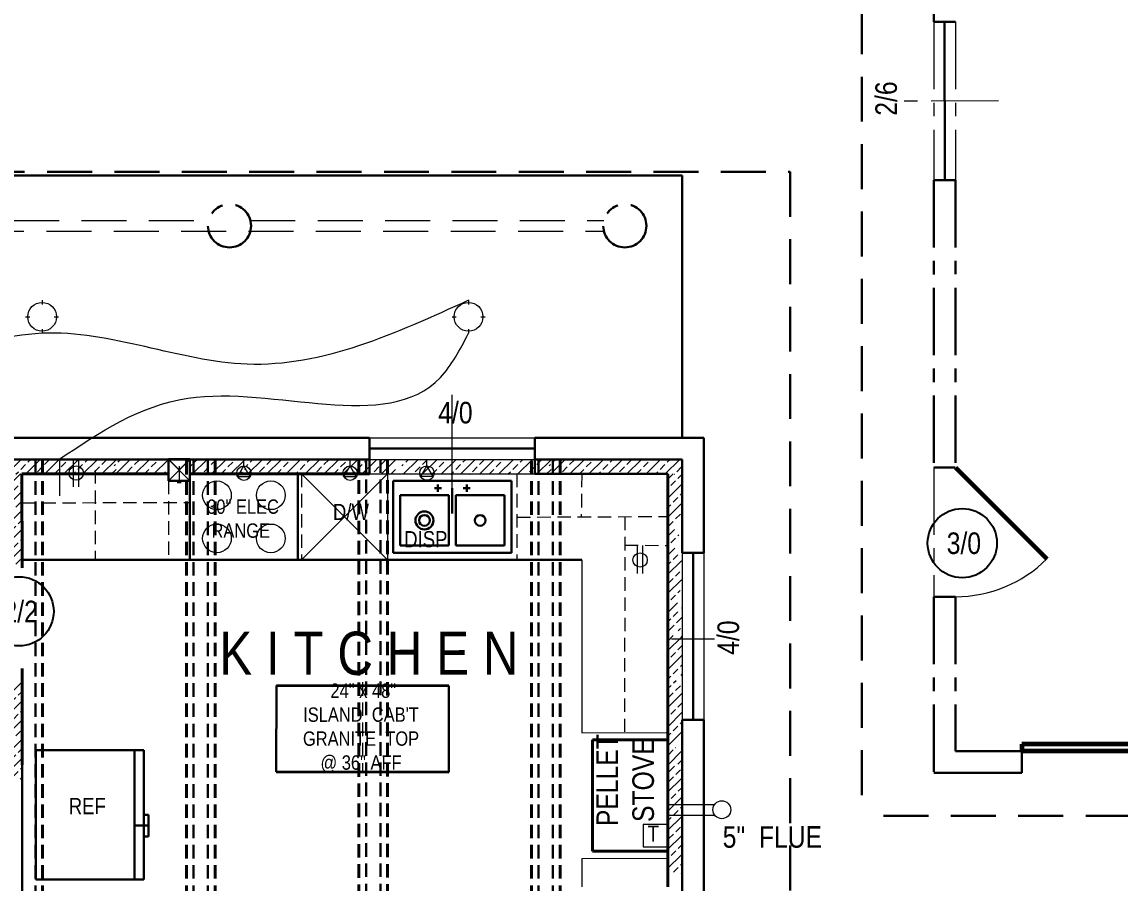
# Model space of a CAD drawing. Header units: inches. Extents: x -298 to 15350, y -6 to 2913.
# Drawn here: x 4850.3 to 5155.8, y 1449.2 to 1688.9 of the extents above; entities that cross this region are included whole.
import ezdxf

# ---------------------------------------------------------------- set-up
doc = ezdxf.new("R2010")
doc.units = ezdxf.units.IN
doc.header["$MEASUREMENT"] = 0
doc.linetypes.add('CENTER', pattern=[2, 1.25, -0.25, 0.25, -0.25])
doc.linetypes.add('HIDDEN', pattern=[0.375, 0.25, -0.125])
for name, color, linetype, lineweight in [('APPLIANCES', 7, 'Continuous', 20), ('CABINETS', 36, 'HIDDEN', 25), ('COUNTERTOPS', 7, 'Continuous', 30), ('DOORS', 7, 'Continuous', 60), ('ELEC', 6, 'Continuous', 30), ('ELEC SYMBOLS', 7, 'Continuous', 20), ('FLOOR BEAMS', 18, 'Continuous', 30), ('PLUMBING', 3, 'Continuous', 20), ('ROOF', 7, 'HIDDEN', 30), ('STAIRS', 7, 'Continuous', 20), ('STOVE HEATING', 1, 'Continuous', 40), ('WALL FRAMING', 9, 'CENTER', 30), ('WALLS', 7, 'Continuous', 30), ('WINDOWS', 5, 'Continuous', 30)]:
    doc.layers.add(name, color=color, linetype=linetype, lineweight=lineweight)
doc.layers.add('TEXT', color=7, linetype='Continuous')
doc.layers.add('TEXT80', color=9, linetype='Continuous')
doc.styles.add('ARCHENT', font='technical.ttf', dxfattribs={"height": 6})

msp = doc.modelspace()

# ---------------------------------------------------------------- hatches: boundary and pattern name
at = {"layer": 'DOORS', "linetype": 'Continuous', "lineweight": 9, "ltscale": 25}
h = msp.add_hatch(dxfattribs=at)
h.set_pattern_fill('ANSI33', color=0, scale=15, style=0)
h.set_pattern_definition([(45, (-100.0483, 302.8463), (-2.6516504, 2.6516504), []), (45, (-97.3967, 302.8463), (-2.6516504, 2.6516504), [1.875, -0.9375])])
h.paths.add_polyline_path([(4876.96889, 1566.00316), (4834.96889, 1566.00316), (4834.96889, 1563.00316), (4876.96889, 1563.00316)])
h.paths.add_polyline_path([(4876.96889, 1567.15654), (4834.96889, 1567.15654), (4834.96889, 1566.00316), (4876.96889, 1566.00316)])
h = msp.add_hatch(dxfattribs=at)
h.set_pattern_fill('ANSI33', color=0, scale=15, style=0)
h.set_pattern_definition([(45, (-59.0797, 302.8463), (-2.6516504, 2.6516504), []), (45, (-56.428, 302.8463), (-2.6516504, 2.6516504), [1.875, -0.9375])])
h.paths.add_polyline_path([(4891.01735, 1566.00316), (4891.01735, 1567.15654), (4875.93752, 1567.15654), (4875.93752, 1566.00316)])
h.paths.add_polyline_path([(4891.01735, 1563.00316), (4891.01735, 1566.00316), (4875.93752, 1566.00316), (4875.93752, 1563.00316)])
h = msp.add_hatch(dxfattribs=at)
h.set_pattern_fill('ANSI33', color=0, scale=15, style=0)
h.set_pattern_definition([(45, (-37.7327, 302.8463), (-2.6516504, 2.6516504), []), (45, (-35.081, 302.8463), (-2.6516504, 2.6516504), [1.875, -0.9375])])
h.paths.add_polyline_path([(4912.36434, 1566.00316), (4912.36434, 1567.15654), (4897.28451, 1567.15654), (4897.28451, 1566.00316)])
h.paths.add_polyline_path([(4912.36434, 1563.00316), (4912.36434, 1566.00316), (4897.28451, 1566.00316), (4897.28451, 1563.00316)])
h = msp.add_hatch(dxfattribs=at)
h.set_pattern_fill('ANSI33', color=0, scale=15, style=0)
h.set_pattern_definition([(45, (-22.2898, 302.8463), (-2.6516504, 2.6516504), []), (45, (-19.638, 302.8463), (-2.6516504, 2.6516504), [1.875, -0.9375])])
h.paths.add_polyline_path([(4954.72743, 1566.00316), (4912.72743, 1566.00316), (4912.72743, 1563.00316), (4954.72743, 1563.00316)])
h.paths.add_polyline_path([(4954.72743, 1567.15654), (4912.72743, 1567.15654), (4912.72743, 1566.00316), (4954.72743, 1566.00316)])
h = msp.add_hatch(dxfattribs=at)
h.set_pattern_fill('ANSI33', color=0, scale=15, style=0)
h.set_pattern_definition([(45, (21, 302.8463), (-2.6516504, 2.6516504), []), (45, (23.6515, 302.8463), (-2.6516504, 2.6516504), [1.875, -0.9375])])
h.paths.add_polyline_path([(4998.01706, 1566.00316), (4956.01706, 1566.00316), (4956.01706, 1563.00316), (4998.01706, 1563.00316)])
h.paths.add_polyline_path([(4998.01706, 1567.15654), (4956.01706, 1567.15654), (4956.01706, 1566.00316), (4998.01706, 1566.00316)])
h = msp.add_hatch(dxfattribs=at)
h.set_pattern_fill('ANSI33', color=0, scale=15, style=0)
h.set_pattern_definition([(45, (61.9685, 302.8463), (-2.6516504, 2.6516504), []), (45, (64.62, 302.8463), (-2.6516504, 2.6516504), [1.875, -0.9375])])
h.paths.add_polyline_path([(5034.01724, 1563.00316), (5034.01724, 1566.00316), (4996.98569, 1566.00316), (4996.98569, 1563.00316)])
h.paths.add_polyline_path([(5034.01724, 1566.00316), (5034.01724, 1567.15654), (4996.98569, 1567.15654), (4996.98569, 1566.00316)])
h = msp.add_hatch(dxfattribs=at)
h.set_pattern_fill('ANSI33', color=0, scale=15, style=0)
h.set_pattern_definition([(45, (6e-07, -4), (-2.6516504, 2.6516504), []), (45, (2.6517, -4), (-2.6516504, 2.6516504), [1.875, -0.9375])])
h.paths.add_polyline_path([(4813.01734, 1502.65739), (4808.01563, 1502.65759), (4808.01563, 1478.1578), (4810.01734, 1478.15784), (4810.01734, 1496.65751), (4813.01735, 1496.65739)])
h.paths.add_polyline_path([(4806.01563, 1502.65767), (4804.01734, 1502.65775), (4804.01734, 1478.15772), (4806.01563, 1478.15776)])
h.paths.add_polyline_path([(4808.01563, 1502.65759), (4806.01563, 1502.65767), (4806.01563, 1478.15776), (4808.01563, 1478.1578)])
h.paths.add_polyline_path([(4848.01563, 1504.9232), (4844.26656, 1504.9232), (4844.26661, 1502.65614), (4841.01617, 1502.65627), (4841.01617, 1496.65627), (4844.26674, 1496.65614), (4844.26714, 1478.15973), (4848.01563, 1478.15994)])
h.paths.add_polyline_path([(4850.01563, 1504.9232), (4848.01563, 1504.9232), (4848.01563, 1478.15994), (4850.01563, 1478.16005)])
h.paths.add_polyline_path([(4844.26586, 1536.92333), (4850.27737, 1536.92333), (4850.26529, 1563.15655), (4844.26529, 1563.15654)])
h = msp.add_hatch(dxfattribs=at)
h.set_pattern_fill('ANSI33', color=0, scale=15, style=0)
h.set_pattern_definition([(45, (275.75, 8e-12), (-2.6516504, 2.6516504), []), (45, (278.4016, 8e-12), (-2.6516504, 2.6516504), [1.875, -0.9375])])
h.paths.add_polyline_path([(5033.76563, 1545.15629), (5033.76563, 1545.9392, -0.407485201), (5031.81167, 1547.93867), (5030.01723, 1547.93867), (5030.01723, 1527.23774), (5031.95762, 1527.23774, -0.299331351), (5033.76563, 1528.48721), (5033.76563, 1530.5119, -0.387451198), (5033.31167, 1531.00977, -0.387451198), (5033.76563, 1531.50765), (5033.76563, 1535.66677, -0.400784786), (5032.81167, 1536.66571, -0.400784786), (5033.76563, 1537.66465), (5033.76563, 1541.15735, -0.407485201), (5031.81167, 1543.15682, -0.407485201)])
h.paths.add_polyline_path([(5031.81167, 1526.48774, -0.096396118), (5031.95762, 1527.23774), (5030.01723, 1527.23774), (5030.01723, 1525.73774), (5031.95762, 1525.73774, -0.096396118)])
h.paths.add_polyline_path([(5033.76563, 1524.48827, -0.299331351), (5031.95762, 1525.73774), (5030.01723, 1525.73774), (5030.01723, 1523.15682), (5033.76563, 1523.15682)])
h.paths.add_polyline_path([(5033.76563, 1527.23774), (5031.95762, 1527.23774, 0.096396118), (5031.81167, 1526.48774, 0.096396118), (5031.95762, 1525.73774), (5033.76563, 1525.73774)])
h.paths.add_polyline_path([(5033.76563, 1515.95627), (5030.01723, 1515.95627), (5030.01723, 1495.94713), (5033.76563, 1497.10432), (5033.76563, 1505.89285, -0.776153299), (5031.88875, 1506.37356, -0.776153299), (5033.76563, 1506.85428)])
h.paths.add_polyline_path([(5031.82206, 1508.20686, -1), (5030.82206, 1508.20686, -1)], flags=16)
h.paths.add_polyline_path([(5031.82206, 1504.47838, -1), (5030.82206, 1504.47838, -1)], flags=16)
h.paths.add_polyline_path([(5033.76563, 1497.10432), (5030.01723, 1495.94713), (5030.01723, 1482.15682), (5033.76563, 1482.15689), (5033.76563, 1486.15687, -0.41115692), (5031.78652, 1488.15676, -0.41115692), (5033.76563, 1490.15665)])
h.paths.add_polyline_path([(5033.75928, 1523.15682), (5030.01723, 1523.15682), (5030.01723, 1515.95627), (5033.75928, 1515.95627)])
h.paths.add_polyline_path([(5030.89243, 1519.66022, -1), (5032.89243, 1519.66022, -1)], flags=16)
h.paths.add_polyline_path([(5032.39243, 1517.76503, -1), (5031.39243, 1517.76503, -1)], flags=16)
h.paths.add_polyline_path([(5031.39243, 1521.49351, -1), (5032.39243, 1521.49351, -1)], flags=16)
edge = h.paths.add_edge_path()
edge.add_line((5034.01724, 1549.92807), (5034.01724, 1563.15655))
edge.add_line((5034.01724, 1563.15655), (5030.01723, 1563.15654))
edge.add_line((5030.01723, 1563.15654), (5030.01723, 1547.93867))
edge.add_line((5030.01723, 1547.93867), (5031.81167, 1547.93867))
edge.add_arc((5033.81167, 1547.93867), 2, 84.1005934, 180, ccw=False)
edge = h.paths.add_edge_path()
edge.add_line((5034.01217, 1490.14399), (5034.01724, 1494.65682))
edge.add_line((5034.01724, 1494.65682), (5034.01724, 1524.49833))
edge.add_arc((5033.81167, 1526.48774), 2, 268.6806738, 275.8994066, ccw=False)
edge.add_line((5033.76563, 1524.48827), (5033.76563, 1506.85428))
edge.add_arc((5032.88875, 1506.37356), 1, -28.7322216, 28.7322216, ccw=False)
edge.add_line((5033.76563, 1505.89285), (5033.76563, 1490.15665))
edge.add_arc((5033.78652, 1488.15676), 2, 83.5217565, 90.598586, ccw=False)
h.paths.add_polyline_path([(5034.01724, 1525.73774), (5034.01724, 1527.23774), (5033.76563, 1527.23774), (5033.76563, 1525.73774)])
edge = h.paths.add_edge_path()
edge.add_line((5034.0032, 1482.1569), (5034.00771, 1486.16903))
edge.add_arc((5033.78652, 1488.15676), 2, 269.401414, 276.3495671, ccw=False)
edge.add_line((5033.76563, 1486.15687), (5033.76563, 1482.15689))
edge.add_line((5033.76563, 1482.15689), (5034.0032, 1482.1569))
h = msp.add_hatch(dxfattribs=at)
h.set_pattern_fill('ANSI33', color=0, scale=15, style=0)
h.set_pattern_definition([(45, (35.827, 33.577), (-2.6516504, 2.6516504), []), (45, (38.4788, 33.577), (-2.6516504, 2.6516504), [1.875, -0.9375])])
h.paths.add_polyline_path([(5033.84277, 1481.73284), (5029.84277, 1481.73387), (5029.84277, 1451.73376), (5033.84277, 1451.73376)])

# ---------------------------------------------------------------- linework, layer by layer
at = {"layer": 'APPLIANCES', "color": 9, "lineweight": 30, "ltscale": 15}
msp.add_line((4891.03853, 1567.15518), (4891.01735, 1561.15682), dxfattribs=at)
at = {"layer": 'APPLIANCES', "lineweight": 30, "ltscale": 15}
for p, q in [((4897.01735, 1567.1539), (4897.01861, 1539.15762)), ((4927.01735, 1563.15535), (4927.01854, 1539.15835))]:
    msp.add_line(p, q, dxfattribs=at)
at = {"layer": 'APPLIANCES', "ltscale": 15}
for centre in [(4904.51739, 1557.15536), (4919.51739, 1557.15569), (4904.51798, 1545.15576), (4919.51798, 1545.15609)]:
    msp.add_circle(centre, 4, dxfattribs=at)
at = {"layer": 'CABINETS', "lineweight": 20, "ltscale": 15}
for p, q in [((4870.64139, 1564.14558), (4870.64258, 1539.14763)), ((4928.01724, 1563.15397), (4928.01838, 1539.15838)), ((4952.01724, 1563.15511), (4952.0184, 1539.15896)), ((4988.01724, 1563.15682), (4988.0184, 1539.15985)), ((5006.01724, 1563.15682), (5005.90682, 1551.03901)), ((4891.02769, 1561.16716), (4891.0206, 1539.15747)), ((4850.27086, 1555.06339), (4897.01793, 1555.15134)), ((4988.01782, 1551.08048), (5030.01724, 1551.24042)), ((5018.0117, 1551.19863), (5017.95011, 1491.31732)), ((5018.01215, 1543.3037), (5030.01724, 1543.15682)), ((4945.04623, 1505.11663), (4945.04742, 1480.11868))]:
    msp.add_line(p, q, dxfattribs=at)
at = {"layer": 'COUNTERTOPS', "ltscale": 15}
for p, q in [((4850.27635, 1539.15647), (5006.01747, 1539.16029)), ((4854.16573, 1486.20713), (4884.16573, 1486.20763)), ((4854.16633, 1450.20713), (4854.16573, 1486.20713)), ((4881.60633, 1450.20759), (4881.60573, 1486.20759)), ((4884.16633, 1450.20763), (4884.16573, 1486.20763)), ((4884.16603, 1468.20763), (4885.44603, 1468.20765)), ((4884.16603, 1468.20763), (4885.44603, 1468.20765)), ((4885.44613, 1462.20765), (4885.44603, 1468.20765)), ((4881.60608, 1465.20759), (4884.16608, 1465.20763)), ((4884.16608, 1465.20763), (4885.44608, 1465.20765)), ((4884.16613, 1462.20763), (4885.44613, 1462.20765)), ((4854.16633, 1450.20713), (4884.16633, 1450.20763))]:
    msp.add_line(p, q, dxfattribs=at)
at = {"layer": 'COUNTERTOPS', "lineweight": 20, "ltscale": 15}
for p, q in [((5006.01747, 1539.16029), (5006.03103, 1491.02037)), ((5006.03103, 1491.02403), (5030.01718, 1491.1187)), ((5006.04105, 1456.07768), (5030.02316, 1456.15684)), ((5006.04105, 1456.07768), (5006.04332, 1448.15383))]:
    msp.add_line(p, q, dxfattribs=at)
at = {"layer": 'COUNTERTOPS', "color": 0, "linetype": 'Continuous', "lineweight": 40, "ltscale": 25}
for p, q in [((4969.08359, 1504.08246), (4921.08364, 1504.15485)), ((4969.04739, 1480.08248), (4921.04745, 1480.15488))]:
    msp.add_line(p, q, dxfattribs=at)
at = {"layer": 'DOORS', "color": 9, "ltscale": 15}
for p, q in [((5110.01724, 1564.90679), (5135.47307, 1539.45096)), ((5320.51724, 1487.90682), (5128.51724, 1487.90682)), ((5320.51724, 1485.90682), (5128.51724, 1485.90682))]:
    msp.add_line(p, q, dxfattribs=at)
at = {"layer": 'DOORS', "color": 9, "linetype": 'Continuous', "ltscale": 15}
msp.add_line((5128.51724, 1487.90682), (5128.51724, 1485.90682), dxfattribs=at)
at = {"layer": 'DOORS', "color": 9, "lineweight": 9, "ltscale": 15}
msp.add_arc((5110.01724, 1564.90679), 35.99195, 270, 315, dxfattribs=at)
at = {"layer": 'ELEC', "lineweight": 20, "ltscale": 15}
for p, q in [((4864.62051, 1559.53464), (4864.62051, 1567.32908)), ((4866.12051, 1559.53464), (4866.12051, 1567.32908)), ((5021.52014, 1535.34278), (5021.52014, 1543.13722)), ((5023.02014, 1535.34278), (5023.02014, 1543.13722))]:
    msp.add_line(p, q, dxfattribs=at)
for centre in [(4865.37051, 1563.32908), (4912.01734, 1563.30671), (4941.57343, 1563.30671), (4962.95712, 1563.33828), (5022.27014, 1539.13722)]:
    msp.add_circle(centre, 2, dxfattribs=at)
at = {"layer": 'ELEC SYMBOLS', "color": 6, "linetype": 'Continuous', "lineweight": 20, "ltscale": 150}
for p, q in [((4855.86827, 1611.43415), (4855.86827, 1610.23743)), ((4974.53008, 1611.43415), (4974.53008, 1610.23743)), ((4851.26991, 1606.83579), (4852.46663, 1606.83579)), ((4859.26991, 1606.83579), (4860.46663, 1606.83579)), ((4969.93172, 1606.83579), (4971.12844, 1606.83579)), ((4977.93172, 1606.83579), (4979.12844, 1606.83579)), ((4855.86827, 1603.43415), (4855.86827, 1602.23743)), ((4974.53008, 1603.43415), (4974.53008, 1602.23743)), ((4860.71432, 1567.22863), (4860.71432, 1557.01906))]:
    msp.add_line(p, q, dxfattribs=at)
at = {"layer": 'ELEC SYMBOLS', "color": 6, "linetype": 'Continuous', "lineweight": 9, "ltscale": 150}
for p, q in [((4910.28529, 1562.30671), (4912.01734, 1565.30671)), ((4912.01734, 1565.33454), (4912.01734, 1567.12898)), ((4913.74939, 1562.30671), (4912.01734, 1565.30671)), ((4939.84138, 1562.30671), (4941.57343, 1565.30671)), ((4941.57343, 1565.30671), (4941.57343, 1567.10115)), ((4943.30548, 1562.30671), (4941.57343, 1565.30671)), ((4961.22507, 1562.33828), (4962.95712, 1565.33828)), ((4962.95712, 1565.33828), (4962.95712, 1567.13272)), ((4964.68918, 1562.33828), (4962.95712, 1565.33828)), ((4913.74939, 1562.30671), (4910.28529, 1562.30671)), ((4943.30548, 1562.30671), (4939.84138, 1562.30671)), ((4964.68918, 1562.33828), (4961.22507, 1562.33828))]:
    msp.add_line(p, q, dxfattribs=at)
at = {"layer": 'ELEC SYMBOLS', "color": 6, "lineweight": 20, "ltscale": 15}
for centre in [(4855.86827, 1606.83579), (4974.53008, 1606.83579)]:
    msp.add_circle(centre, 4, dxfattribs=at)
at = {"layer": 'ELEC SYMBOLS', "color": 6, "lineweight": 9, "ltscale": 25}
msp.add_spline([(4974.53008, 1611.43415), (4912.93397, 1593.62849), (4855.86827, 1602.23743), (4795.79683, 1589.64434), (4737.20647, 1602.23743), (4675.66893, 1587.15425), (4618.54466, 1602.23743)], degree=3, dxfattribs=at)
at = {"layer": 'ELEC SYMBOLS', "color": 6, "linetype": 'Continuous', "lineweight": 9, "ltscale": 150}
msp.add_spline([(4860.78531, 1567.25223), (4896.44741, 1584.17828), (4966.70187, 1589.9528), (4974.53008, 1602.23743)], degree=3, dxfattribs=at)
at = {"layer": 'FLOOR BEAMS', "color": 9, "linetype": 'HIDDEN', "lineweight": 30, "ltscale": 15}
for p, q in [((4854.01563, 1566.69475), (4854.01563, 1417.69475)), ((4898.01563, 1566.69474), (4898.01563, 1417.69475)), ((4902.01563, 1566.69474), (4902.01563, 1417.69475)), ((4946.01563, 1567.15681), (4946.01563, 1265.69475)), ((4950.01563, 1567.15682), (4950.01563, 1265.69475)), ((4994.01563, 1566.69475), (4994.01563, 1417.63959)), ((4998.01563, 1566.69475), (4998.01563, 1417.6331))]:
    msp.add_line(p, q, dxfattribs=at)
at = {"layer": 'FLOOR BEAMS', "color": 3, "linetype": 'HIDDEN', "lineweight": 40, "ltscale": 15}
for p, q in [((4856.01563, 1566.69475), (4856.01563, 1417.69475)), ((4896.01563, 1566.69474), (4896.01563, 1417.69475)), ((4904.01563, 1566.69474), (4904.01563, 1417.69475)), ((4944.01563, 1566.9397), (4944.01563, 1417.9397)), ((4952.01563, 1566.99485), (4952.01563, 1417.93321)), ((4992.01563, 1566.69475), (4992.01563, 1417.63959)), ((5000.01563, 1566.69475), (5000.01563, 1417.6331))]:
    msp.add_line(p, q, dxfattribs=at)
at = {"layer": 'FLOOR BEAMS', "color": 7, "lineweight": 30, "ltscale": 15}
for p, q in [((4891.01735, 1567.15682), (4891.01735, 1561.15682)), ((4897.01735, 1567.15682), (4897.01735, 1561.15682)), ((4891.01735, 1561.15682), (4897.01735, 1561.15682))]:
    msp.add_line(p, q, dxfattribs=at)
at = {"layer": 'FLOOR BEAMS', "color": 7, "lineweight": 5, "ltscale": 15}
for p, q in [((4891.01735, 1561.15682), (4897.01735, 1567.15682)), ((4891.01735, 1567.15682), (4897.01735, 1561.15682))]:
    msp.add_line(p, q, dxfattribs=at)
at = {"layer": 'PLUMBING', "lineweight": 30, "ltscale": 15}
for p, q in [((4953.51724, 1561.15497), (4986.51724, 1561.15682)), ((4953.51724, 1561.15497), (4953.51836, 1541.15704)), ((4967.01752, 1559.15567), (4965.01752, 1559.15567)), ((4966.01752, 1558.15567), (4966.01752, 1560.15567)), ((4970.01746, 1559.1107), (4970.01785, 1552.11173)), ((4973.0174, 1559.156), (4975.0174, 1559.15623)), ((4974.01752, 1558.15612), (4974.01729, 1560.15612)), ((4986.51724, 1561.15682), (4986.51836, 1541.15889)), ((4955.51746, 1557.15508), (4969.01746, 1557.15584)), ((4955.51746, 1557.15508), (4955.51825, 1543.15715)), ((4969.01746, 1557.15584), (4969.01825, 1543.15791)), ((4971.01746, 1557.15595), (4984.51746, 1557.1567)), ((4971.01746, 1557.15595), (4971.01825, 1543.15802)), ((4984.51746, 1557.1567), (4984.51825, 1543.15878)), ((4955.51825, 1543.15715), (4969.01825, 1543.15791)), ((4971.01825, 1543.15802), (4984.51825, 1543.15878)), ((4953.51836, 1541.15704), (4986.51836, 1541.15889))]:
    msp.add_line(p, q, dxfattribs=at)
at = {"layer": 'PLUMBING', "color": 3, "lineweight": 30, "ltscale": 15}
msp.add_circle((4962.26785, 1550.15649), 2.5, dxfattribs=at)
at = {"layer": 'PLUMBING', "lineweight": 30, "ltscale": 15}
for centre in [(4962.26785, 1550.15649), (4962.26785, 1550.15649), (4977.76785, 1550.15736)]:
    msp.add_circle(centre, 1.5, dxfattribs=at)
at = {"layer": 'ROOF', "color": 9, "ltscale": 50}
for p in [(5084.01724, 1804.90682), (5365.01724, 1467.90682)]:
    msp.add_line(p, (5084.01724, 1467.90682), dxfattribs=at)
at = {"layer": 'ROOF', "color": 9, "linetype": 'HIDDEN', "ltscale": 50}
for p, q in [((4501.01724, 1647.15682), (5064.01724, 1647.15682)), ((5064.01724, 1647.15682), (5064.01724, 1185.85379))]:
    msp.add_line(p, q, dxfattribs=at)
at = {"layer": 'ROOF', "color": 9, "linetype": 'HIDDEN', "lineweight": 20, "ltscale": 50}
for p, q in [((4791.82671, 1633.65682), (4902.20776, 1633.65682)), ((4913.82671, 1633.65682), (5012.20776, 1633.65682)), ((4500.82207, 1630.65682), (5012.20776, 1630.65682))]:
    msp.add_line(p, q, dxfattribs=at)
at = {"layer": 'STAIRS', "color": 9, "linetype": 'Continuous', "lineweight": 30, "ltscale": 15}
msp.add_line((4850.26863, 1412.15705), (4850.31062, 1482.1602), dxfattribs=at)
at = {"layer": 'STOVE HEATING', "ltscale": 15}
for p, q in [((5030.01718, 1489.1187), (5009.01718, 1489.1187)), ((5009.01718, 1489.1187), (5009.01718, 1458.1187)), ((5030.01718, 1458.1187), (5009.01718, 1458.1187))]:
    msp.add_line(p, q, dxfattribs=at)
at = {"layer": 'STOVE HEATING', "lineweight": 20, "ltscale": 15}
for p, q in [((5030.01718, 1471.1046), (5043.01577, 1471.11682)), ((5030.01718, 1468.1046), (5043.01859, 1468.11682)), ((5023.08756, 1465.54863), (5023.08756, 1459.30311)), ((5029.82691, 1465.54863), (5023.08756, 1465.54863)), ((5029.82691, 1459.30311), (5029.82691, 1465.54863)), ((5023.08756, 1459.30311), (5029.82691, 1459.30311))]:
    msp.add_line(p, q, dxfattribs=at)
msp.add_circle((5045.01718, 1469.6187), 2.5, dxfattribs=at)
at = {"layer": 'TEXT', "color": 9, "linetype": 'Continuous', "ltscale": 15}
msp.add_circle((5111.92198, 1543.82996), 9.63369, dxfattribs=at)
at = {"layer": 'TEXT', "linetype": 'Continuous', "ltscale": 15}
msp.add_circle((4849.46084, 1524.83685), 9.63369, dxfattribs=at)
at = {"layer": 'WALL FRAMING', "color": 9, "ltscale": 15}
for p, q in [((5104.01724, 1792.90682), (5104.01724, 1688.90714)), ((5104.01724, 1688.90688), (5110.01724, 1688.91389)), ((5104.01724, 1644.90691), (5104.01724, 1564.90679)), ((5104.06865, 1644.90691), (5110.06865, 1644.91392)), ((5110.01724, 1644.91386), (5110.01724, 1564.91482)), ((4947.01724, 1573.15682), (4947.01724, 1563.15682)), ((4993.01724, 1573.15682), (4993.01724, 1563.15682)), ((4891.01735, 1561.16716), (4891.01735, 1567.16716)), ((4897.01735, 1567.16716), (4891.01735, 1567.16716)), ((4897.01735, 1561.16716), (4897.01735, 1567.16716)), ((5109.97517, 1564.9138), (5103.97518, 1564.90679)), ((4897.01735, 1561.16716), (4891.01735, 1561.16716)), ((5034.01724, 1541.15682), (5040.01724, 1541.15682)), ((5110.01723, 1528.91383), (5104.01724, 1528.90682)), ((5104.01724, 1528.90682), (5104.01724, 1479.90682)), ((5110.01724, 1528.91484), (5110.01724, 1485.90682)), ((5034.01724, 1494.65682), (5040.01724, 1494.65682)), ((5128.51724, 1485.90682), (5110.01724, 1485.90682)), ((5128.51724, 1485.90682), (5128.51724, 1479.90682)), ((5128.51724, 1479.90682), (5104.01724, 1479.90682)), ((5104.01724, 1479.90682), (5110.01724, 1479.90682))]:
    msp.add_line(p, q, dxfattribs=at)
at = {"layer": 'WALL FRAMING', "color": 9, "lineweight": 9, "ltscale": 15}
for p, q in [((5104.01724, 1688.90714), (5104.01724, 1644.90691)), ((5110.01724, 1688.90714), (5110.01724, 1644.90691)), ((5121.97516, 1666.92785), (5091.97518, 1666.8928)), ((5104.01724, 1564.90679), (5104.01724, 1528.90682))]:
    msp.add_line(p, q, dxfattribs=at)
at = {"layer": 'WALL FRAMING', "color": 9, "linetype": 'Continuous', "ltscale": 50}
for p, q in [((4491.97093, 1646.15682), (5034.01724, 1646.15682)), ((5034.01724, 1646.15682), (5034.01724, 1573.15682))]:
    msp.add_line(p, q, dxfattribs=at)
at = {"layer": 'WALL FRAMING', "color": 9, "linetype": 'Continuous', "ltscale": 15}
for p, q in [((4835.28297, 1573.1568), (4947.01724, 1573.15682)), ((4993.01724, 1573.15682), (5040.01724, 1573.15682)), ((5040.01724, 1573.15682), (5040.01724, 1541.15682)), ((4844.26529, 1567.15667), (4947.01724, 1567.15682)), ((4993.01724, 1567.15682), (5034.01724, 1567.15682)), ((5034.01724, 1567.15682), (5034.01724, 1541.15682)), ((4993.01724, 1563.15682), (5030.01724, 1563.15682)), ((5034.01724, 1494.65682), (5033.95829, 1442.15746)), ((5040.01724, 1494.65682), (5040.01724, 1416.90682))]:
    msp.add_line(p, q, dxfattribs=at)
at = {"layer": 'WALL FRAMING', "color": 9, "linetype": 'Continuous', "lineweight": 9, "ltscale": 15}
for p, q in [((4945.01724, 1573.15682), (4993.01724, 1573.15682)), ((4947.01724, 1567.15682), (4993.01724, 1567.15682)), ((4947.01724, 1563.15682), (4993.01724, 1563.15682)), ((5034.01724, 1541.15682), (5034.01724, 1494.65682)), ((5040.01724, 1541.15682), (5040.01724, 1494.65682))]:
    msp.add_line(p, q, dxfattribs=at)
at = {"layer": 'WALL FRAMING', "color": 9, "linetype": 'Continuous', "lineweight": 9, "ltscale": 150}
for p, q in [((4894.01735, 1565.26641), (4894.01735, 1560.57489)), ((4894.01735, 1560.57489), (4893.4265, 1560.57489)), ((4894.6082, 1560.57489), (4894.01735, 1560.57489))]:
    msp.add_line(p, q, dxfattribs=at)
at = {"layer": 'WALL FRAMING', "color": 7, "linetype": 'Continuous', "lineweight": 40, "ltscale": 15}
for p, q in [((4850.26715, 1563.15668), (4891.02441, 1563.15674)), ((4897.01735, 1563.15674), (4947.01724, 1563.15682)), ((5030.01724, 1563.15682), (5030.01724, 1448.14771))]:
    msp.add_line(p, q, dxfattribs=at)
at = {"layer": 'WALL FRAMING', "color": 7, "linetype": 'Continuous', "lineweight": 9, "ltscale": 150}
for p, q in [((4928.01724, 1563.15397), (4952.0184, 1539.15896)), ((4928.0184, 1539.15838), (4952.01724, 1563.15511))]:
    msp.add_line(p, q, dxfattribs=at)
at = {"layer": 'WALL FRAMING', "ltscale": 15}
msp.add_line((5034.01724, 1494.65678), (5040.01724, 1494.65678), dxfattribs=at)
at = {"layer": 'WALL FRAMING', "color": 9, "ltscale": 15}
for centre in [(4908.01724, 1632.15682), (5018.01724, 1632.15682)]:
    msp.add_circle(centre, 6, dxfattribs=at)
at = {"layer": 'WALLS', "color": 9, "lineweight": 9, "ltscale": 15}
for p, q in [((4970.01724, 1555.15682), (4970.01724, 1585.15682)), ((5031.01724, 1517.15682), (5043.01724, 1517.15682))]:
    msp.add_line(p, q, dxfattribs=at)
at = {"layer": 'WALLS', "color": 9, "linetype": 'Continuous', "lineweight": 9, "ltscale": 15}
for p, q in [((4891.01735, 1567.16716), (4897.01735, 1561.16716)), ((4891.01735, 1561.16716), (4897.01735, 1567.16716))]:
    msp.add_line(p, q, dxfattribs=at)
at = {"layer": 'WALLS', "color": 7, "linetype": 'Continuous', "lineweight": 40, "ltscale": 15}
for p, q in [((4850.27842, 1536.92333), (4850.26713, 1563.15668)), ((4850.31062, 1482.1602), (4850.30347, 1508.92333))]:
    msp.add_line(p, q, dxfattribs=at)
at = {"layer": 'WALLS', "linetype": 'Continuous', "lineweight": 30, "ltscale": 15}
for p, q in [((4921.08364, 1504.15485), (4921.04745, 1480.15488)), ((4969.08359, 1504.08246), (4969.04739, 1480.08248))]:
    msp.add_line(p, q, dxfattribs=at)
at = {"layer": 'WINDOWS', "color": 9, "ltscale": 15}
msp.add_line((5107.01724, 1688.91039), (5107.06865, 1644.91042), dxfattribs=at)
at = {"layer": 'WINDOWS', "color": 5, "ltscale": 15}
for p, q in [((4947.01724, 1570.15682), (4993.01724, 1570.15682)), ((5037.01724, 1541.15682), (5037.01724, 1494.65682))]:
    msp.add_line(p, q, dxfattribs=at)

# ---------------------------------------------------------------- texts
at = {"layer": 'STOVE HEATING', "attachment_point": 5, "style": 'ARCHENT'}
for s, insert, char_height, width, rotation in [('{\\C7;PELLET\\PSTOVE}', (5018.16083, 1477.84946), 6, 360.0625, 90.0327705), ('{\\C7;T}', (5025.94086, 1462.96892), 4.5, 270.046875, 0.0327705), ('{\\C7;5"  FLUE}', (5059.07644, 1461.99543), 6, 360.0625, 0.0327705)]:
    msp.add_mtext(s, dxfattribs=dict(at, insert=insert, char_height=char_height, width=width, rotation=rotation))
at = {"layer": 'TEXT80', "color": 9, "char_height": 6, "width": 360.0625, "attachment_point": 5, "style": 'ARCHENT'}
for s, insert, rotation in [('{\\C7;2/6}', (5090.77673, 1667.59043), 90.0327705), ('{\\C7;4/0}', (4970.8817, 1580.10936), 0.0327705), ('{\\C7;3/0}', (5112.3713, 1543.76655), 0.0327705), ('{\\C7;4/0}', (5046.84483, 1517.52431), 90.0327705)]:
    msp.add_mtext(s, dxfattribs=dict(at, insert=insert, rotation=rotation))
at = {"layer": 'TEXT80', "color": 6, "char_height": 4, "width": 360.0625, "attachment_point": 5, "rotation": 0.0327705, "style": 'ARCHENT'}
for s, insert in [('{\\C7; 30" ELEC\\PRANGE}', (4911.15373, 1550.62745)), ('{\\C7; 24" x 48"\\PISLAND  CAB\'T\\PGRANITE  TOP\\P@ 36" AFF}', (4944.61529, 1492.35498))]:
    msp.add_mtext(s, dxfattribs=dict(at, insert=insert))
at = {"layer": 'TEXT80', "attachment_point": 5, "rotation": 0.0327705, "style": 'ARCHENT'}
for s, insert, char_height, width in [('{\\C7;D/W}', (4941.8109, 1552.48933), 4.5, 270.046875), ('{\\C7;2/2}', (4849.91016, 1524.77345), 6, 360.0625), ('{\\C7;K I T C H E N}', (4946.79947, 1513.11403), 12, 360.0625), ('{\\C7;REF}', (4868.45362, 1470.63071), 4.5, 270.046875)]:
    msp.add_mtext(s, dxfattribs=dict(at, insert=insert, char_height=char_height, width=width))
at = {"layer": 'TEXT80', "color": 3, "insert": (4962.64965, 1544.90558), "char_height": 4.5, "width": 270.046875, "attachment_point": 5, "rotation": 0.0327705, "style": 'ARCHENT'}
msp.add_mtext('{\\C7;DISP}', dxfattribs=at)

doc.saveas('drawing.dxf')
